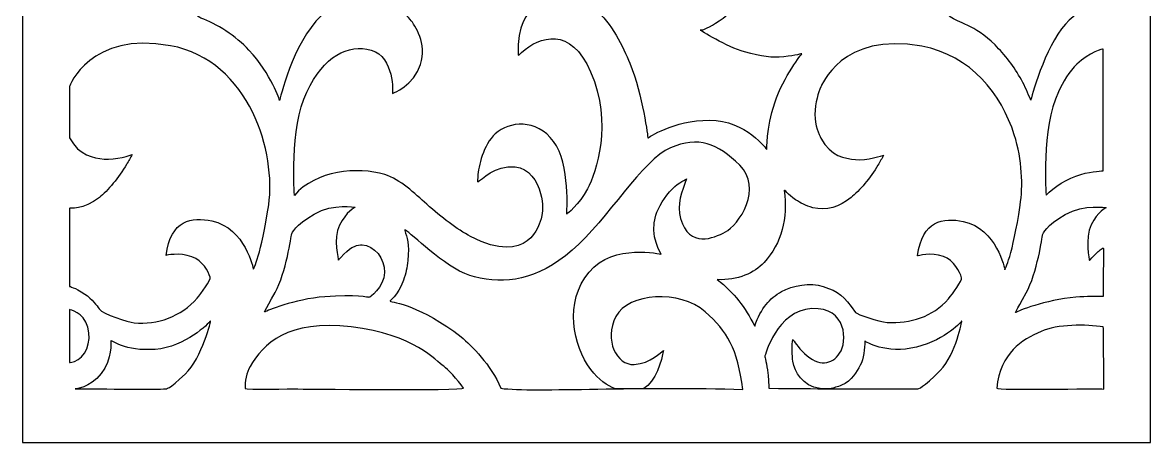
# Model space of a CAD drawing. Header units: centimetres. Extents: x -15.4 to -8.8, y -9 to 9.
# Drawn here: x -15.4 to -8.78, y -9 to -6.53 of the extents above; entities that cross this region are included whole.
import ezdxf

# ---------------------------------------------------------------- set-up
doc = ezdxf.new("R2010")
doc.units = ezdxf.units.CM
doc.header["$MEASUREMENT"] = 0
doc.layers.add('layer 1', color=7, linetype='Continuous')

msp = doc.modelspace()

# ---------------------------------------------------------------- linework, layer by layer
at = {"layer": 'layer 1', "color": 250}
for points, knots in [([(-15.40218, 9.00069), (-15.40218, 9.00069), (-8.78497, 9.00069), (-8.78497, 9.00069), (-8.78497, 9.00069), (-8.78497, 9.00069), (-8.78497, -9.00021), (-8.78497, -9.00021), (-8.78497, -9.00021), (-8.78497, -9.00021), (-15.40218, -9.00021), (-15.40218, -9.00021), (-15.40218, -9.00021), (-15.40218, -9.00021), (-15.40218, 9.00069), (-15.40218, 9.00069)], [0, 0, 0, 0, 0.2, 0.2, 0.2, 0.2, 0.4, 0.4, 0.4, 0.4, 0.6, 0.6, 0.6, 0.6, 1, 1, 1, 1]), ([(-12.51161, -5.80822), (-12.51161, -5.80822), (-12.58331, -5.88109), (-12.65271, -5.88664), (-12.65271, -5.88664), (-12.72211, -5.89218), (-12.76017, -5.83141), (-12.76017, -5.83141), (-12.76017, -5.83141), (-12.79123, -5.78791), (-12.80356, -5.75508), (-12.80824, -5.72298), (-12.80824, -5.72298), (-12.81027, -5.70898), (-12.72877, -5.78536), (-12.66681, -5.7087), (-12.66681, -5.7087), (-12.64793, -5.68535), (-12.6324, -5.62963), (-12.64487, -5.59295), (-12.64487, -5.59295), (-12.65553, -5.56157), (-12.69249, -5.54694), (-12.70087, -5.54699), (-12.70087, -5.54699), (-12.71293, -5.54707), (-12.74564, -5.53341), (-12.78286, -5.54755), (-12.78286, -5.54755), (-12.80049, -5.55426), (-12.81502, -5.57071), (-12.83411, -5.58342), (-12.83411, -5.58342), (-12.90228, -5.62881), (-12.97614, -5.70623), (-12.98927, -5.83289), (-12.98927, -5.83289), (-12.98927, -5.83289), (-12.99057, -5.86112), (-12.99447, -5.93689), (-12.99447, -5.93689), (-12.99728, -5.99135), (-12.98326, -6.06574), (-12.99178, -6.14972), (-12.99178, -6.14972), (-12.99512, -6.18258), (-13.00852, -6.21817), (-13.0178, -6.25272), (-13.0178, -6.25272), (-13.05078, -6.37555), (-13.17159, -6.47183), (-13.17159, -6.47183), (-13.17159, -6.47183), (-13.17159, -6.47183), (-13.15714, -6.48091), (-13.12779, -6.51621), (-13.12779, -6.51621), (-13.09844, -6.55152), (-13.02795, -6.65786), (-13.06703, -6.78014), (-13.06703, -6.78014), (-13.10611, -6.90242), (-13.2313, -6.95009), (-13.2313, -6.95009), (-13.2313, -6.95009), (-13.2313, -6.95009), (-13.21915, -6.73613), (-13.35628, -6.6965), (-13.35628, -6.6965), (-13.49341, -6.65688), (-13.63401, -6.73216), (-13.73469, -6.94217), (-13.73469, -6.94217), (-13.83536, -7.15218), (-13.80723, -7.54907), (-13.80723, -7.54907), (-13.80723, -7.54907), (-13.68171, -7.40179), (-13.43658, -7.37889), (-13.27738, -7.42736), (-13.27738, -7.42736), (-13.18498, -7.4555), (-13.10259, -7.53744), (-13.02974, -7.60178), (-13.02974, -7.60178), (-12.94486, -7.67674), (-12.85432, -7.7491), (-12.77319, -7.791), (-12.77319, -7.791), (-12.43085, -7.96779), (-12.37007, -7.72197), (-12.35706, -7.67642), (-12.35706, -7.67642), (-12.35127, -7.65614), (-12.34673, -7.59685), (-12.36249, -7.53784), (-12.36249, -7.53784), (-12.38212, -7.46434), (-12.43024, -7.39032), (-12.51165, -7.38175), (-12.51165, -7.38175), (-12.63091, -7.36921), (-12.71, -7.45863), (-12.73092, -7.4702), (-12.73092, -7.4702), (-12.73485, -7.47237), (-12.73163, -7.44287), (-12.7313, -7.43848), (-12.7313, -7.43848), (-12.72676, -7.3783), (-12.70009, -7.2531), (-12.62859, -7.18729), (-12.62859, -7.18729), (-12.54791, -7.11303), (-12.38646, -7.09853), (-12.28664, -7.23202), (-12.28664, -7.23202), (-12.18683, -7.36552), (-12.20972, -7.6589), (-12.20972, -7.6589), (-12.20972, -7.6589), (-12.20972, -7.6589), (-12.13648, -7.60637), (-12.08741, -7.51077), (-12.08741, -7.51077), (-12.03834, -7.41517), (-11.93668, -7.12824), (-12.06981, -6.82276), (-12.06981, -6.82276), (-12.18668, -6.55459), (-12.36809, -6.61376), (-12.47446, -6.7108), (-12.47446, -6.7108), (-12.49927, -6.73343), (-12.49518, -6.73772), (-12.49362, -6.6631), (-12.49362, -6.6631), (-12.49051, -6.51423), (-12.40738, -6.44864), (-12.40738, -6.44864), (-12.40738, -6.44864), (-12.40738, -6.44864), (-12.44801, -6.4459), (-12.51321, -6.41201), (-12.51321, -6.41201), (-12.57842, -6.37812), (-12.66479, -6.27429), (-12.65375, -6.16348), (-12.65375, -6.16348), (-12.64271, -6.05267), (-12.56679, -5.98499), (-12.51187, -5.99984), (-12.51187, -5.99984), (-12.45695, -6.01469), (-12.43457, -6.08888), (-12.43457, -6.08888), (-12.43457, -6.08888), (-12.46052, -6.08645), (-12.48344, -6.09013), (-12.50063, -6.10201), (-12.50063, -6.10201), (-12.53985, -6.12911), (-12.54559, -6.18808), (-12.49646, -6.24174), (-12.49646, -6.24174), (-12.45477, -6.28727), (-12.37547, -6.2948), (-12.32613, -6.27104), (-12.32613, -6.27104), (-12.29023, -6.25376), (-12.27205, -6.21414), (-12.2635, -6.15451), (-12.2635, -6.15451), (-12.25121, -6.06874), (-12.27246, -5.79129), (-12.27246, -5.79129), (-12.27246, -5.79129), (-12.28064, -5.53816), (-12.30163, -5.29219), (-12.06771, -5.09996), (-12.06771, -5.09996), (-11.80734, -4.88599), (-11.31206, -4.9758), (-11.27155, -4.98373), (-11.27155, -4.98373), (-11.23105, -4.99165), (-11.25535, -5.04845), (-11.32826, -4.84372), (-11.32826, -4.84372), (-11.40116, -4.639), (-11.2952, -4.57706), (-11.34727, -4.61718), (-11.34727, -4.61718), (-11.39934, -4.65729), (-11.46442, -4.66026), (-11.53731, -4.64986), (-11.53731, -4.64986), (-11.6102, -4.63946), (-11.69779, -4.52945), (-11.69779, -4.52945), (-11.69779, -4.52945), (-11.69779, -4.52945), (-11.52846, -4.51248), (-11.40308, -4.40599), (-11.40308, -4.40599), (-11.27208, -4.29472), (-11.21086, -4.13022), (-11.19583, -3.98268), (-11.19583, -3.98268), (-11.16459, -3.67602), (-11.29164, -3.48108), (-11.42494, -3.37173), (-11.42494, -3.37173), (-11.55824, -3.26238), (-11.87866, -3.26718), (-11.94399, -3.43252), (-11.94399, -3.43252), (-12.00932, -3.59786), (-11.90622, -3.69909), (-11.81339, -3.69414), (-11.81339, -3.69414), (-11.72057, -3.68919), (-11.65551, -3.60107), (-11.65898, -3.61592), (-11.65898, -3.61592), (-11.66245, -3.63077), (-11.71884, -3.82187), (-11.80125, -3.85553), (-11.80125, -3.85553), (-11.88366, -3.8892), (-11.9865, -3.8553), (-12.093, -3.71546), (-12.093, -3.71546), (-12.1995, -3.57563), (-12.23842, -3.32555), (-12.09263, -3.15235), (-12.09263, -3.15235), (-11.94683, -2.97915), (-11.65711, -3.05645), (-11.65711, -3.05645), (-11.65711, -3.05645), (-11.65711, -3.05645), (-11.73002, -2.96676), (-11.68646, -2.82195), (-11.68646, -2.82195), (-11.64291, -2.67715), (-11.50752, -2.60798), (-11.50752, -2.60798), (-11.50752, -2.60798), (-11.50752, -2.60798), (-11.57853, -2.6631), (-11.5416, -2.8414), (-11.5416, -2.8414), (-11.50468, -3.01971), (-11.34667, -2.95311), (-11.27797, -2.91984), (-11.27797, -2.91984), (-11.20926, -2.88658), (-11.04358, -2.67366), (-11.19055, -2.53366), (-11.19055, -2.53366), (-11.33751, -2.39366), (-11.43743, -2.36853), (-11.59989, -2.42559), (-11.59989, -2.42559), (-11.76235, -2.48264), (-11.96703, -2.84537), (-12.17706, -3.02764), (-12.17706, -3.02764), (-12.3871, -3.2099), (-12.56936, -3.22575), (-12.74988, -3.18415), (-12.74988, -3.18415), (-12.89901, -3.14978), (-13.09315, -2.95485), (-13.1475, -2.91476), (-13.1475, -2.91476), (-13.15894, -2.90632), (-13.16059, -2.90378), (-13.15833, -2.91211), (-13.15833, -2.91211), (-13.14713, -2.95329), (-13.13123, -2.98709), (-13.14079, -3.08881), (-13.14079, -3.08881), (-13.14442, -3.12739), (-13.15421, -3.16634), (-13.16634, -3.20256), (-13.16634, -3.20256), (-13.19905, -3.30021), (-13.25382, -3.3245), (-13.24427, -3.32743), (-13.24427, -3.32743), (-13.23306, -3.33086), (-13.06133, -3.35404), (-12.82875, -3.53576), (-12.82875, -3.53576), (-12.61722, -3.7252), (-12.56535, -3.89456), (-12.52575, -4.07139), (-12.52575, -4.07139), (-12.51976, -4.09817), (-12.51497, -4.16882), (-12.51159, -4.2133), (-12.51159, -4.2133), (-12.51032, -4.23005), (-12.51247, -4.24361), (-12.50994, -4.24886), (-12.50994, -4.24886), (-12.44299, -4.38824), (-12.3607, -4.47885), (-12.26666, -4.52638), (-12.26666, -4.52638), (-12.19769, -4.56124), (-12.09631, -4.58772), (-12.03135, -4.53127), (-12.03135, -4.53127), (-11.96714, -4.47546), (-11.93902, -4.37094), (-11.95456, -4.28367), (-11.95456, -4.28367), (-11.96113, -4.24683), (-11.97346, -4.20957), (-11.99563, -4.18713), (-11.99563, -4.18713), (-12.08749, -4.09413), (-12.21712, -4.20838), (-12.23147, -4.22062), (-12.23147, -4.22062), (-12.23825, -4.22641), (-12.24281, -4.21648), (-12.24857, -4.19481), (-12.24857, -4.19481), (-12.25382, -4.17508), (-12.26356, -4.14594), (-12.26237, -4.10455), (-12.26237, -4.10455), (-12.25635, -3.89564), (-12.06993, -3.84969), (-11.99702, -3.85114), (-11.99702, -3.85114), (-11.79201, -3.85523), (-11.65884, -4.04512), (-11.70507, -4.27627), (-11.70507, -4.27627), (-11.73953, -4.44856), (-11.80536, -4.55074), (-11.87561, -4.62096), (-11.87561, -4.62096), (-11.94585, -4.69117), (-12.02498, -4.73619), (-12.13508, -4.73685), (-12.13508, -4.73685), (-12.22436, -4.73739), (-12.29427, -4.71158), (-12.35119, -4.68687), (-12.35119, -4.68687), (-12.49954, -4.62248), (-12.5496, -4.51394), (-12.5496, -4.51394), (-12.5496, -4.51394), (-12.5496, -4.51394), (-12.60133, -4.70438), (-12.70165, -4.8969), (-12.70165, -4.8969), (-12.7959, -5.07775), (-12.90832, -5.24453), (-13.02438, -5.32816), (-13.02438, -5.32816), (-13.08279, -5.37024), (-13.14263, -5.40685), (-13.19692, -5.42249), (-13.19692, -5.42249), (-13.31634, -5.45689), (-13.40884, -5.43167), (-13.39989, -5.43575), (-13.39989, -5.43575), (-13.39465, -5.43814), (-13.33491, -5.48048), (-13.2727, -5.53773), (-13.2727, -5.53773), (-13.18037, -5.6227), (-13.07525, -5.73298), (-13.07525, -5.73298), (-13.07525, -5.73298), (-13.06909, -5.59943), (-12.9932, -5.45074), (-12.88699, -5.39551), (-12.88699, -5.39551), (-12.75536, -5.32705), (-12.60773, -5.40712), (-12.53573, -5.4587), (-12.53573, -5.4587), (-12.42971, -5.53465), (-12.42204, -5.69792), (-12.51155, -5.80815), (-12.51155, -5.80815), (-12.51155, -5.80815), (-12.51161, -5.80822), (-12.51161, -5.80822)], [0, 0, 0, 0, 0.009901, 0.009901, 0.009901, 0.009901, 0.019802, 0.019802, 0.019802, 0.019802, 0.029703, 0.029703, 0.029703, 0.029703, 0.039604, 0.039604, 0.039604, 0.039604, 0.049505, 0.049505, 0.049505, 0.049505, 0.0594059, 0.0594059, 0.0594059, 0.0594059, 0.0693069, 0.0693069, 0.0693069, 0.0693069, 0.0792079, 0.0792079, 0.0792079, 0.0792079, 0.0891089, 0.0891089, 0.0891089, 0.0891089, 0.0990099, 0.0990099, 0.0990099, 0.0990099, 0.1089109, 0.1089109, 0.1089109, 0.1089109, 0.1188119, 0.1188119, 0.1188119, 0.1188119, 0.1287129, 0.1287129, 0.1287129, 0.1287129, 0.1386139, 0.1386139, 0.1386139, 0.1386139, 0.1485149, 0.1485149, 0.1485149, 0.1485149, 0.1584158, 0.1584158, 0.1584158, 0.1584158, 0.1683168, 0.1683168, 0.1683168, 0.1683168, 0.1782178, 0.1782178, 0.1782178, 0.1782178, 0.1881188, 0.1881188, 0.1881188, 0.1881188, 0.1980198, 0.1980198, 0.1980198, 0.1980198, 0.2079208, 0.2079208, 0.2079208, 0.2079208, 0.2178218, 0.2178218, 0.2178218, 0.2178218, 0.2277228, 0.2277228, 0.2277228, 0.2277228, 0.2376238, 0.2376238, 0.2376238, 0.2376238, 0.2475248, 0.2475248, 0.2475248, 0.2475248, 0.2574257, 0.2574257, 0.2574257, 0.2574257, 0.2673267, 0.2673267, 0.2673267, 0.2673267, 0.2772277, 0.2772277, 0.2772277, 0.2772277, 0.2871287, 0.2871287, 0.2871287, 0.2871287, 0.2970297, 0.2970297, 0.2970297, 0.2970297, 0.3069307, 0.3069307, 0.3069307, 0.3069307, 0.3168317, 0.3168317, 0.3168317, 0.3168317, 0.3267327, 0.3267327, 0.3267327, 0.3267327, 0.3366337, 0.3366337, 0.3366337, 0.3366337, 0.3465347, 0.3465347, 0.3465347, 0.3465347, 0.3564356, 0.3564356, 0.3564356, 0.3564356, 0.3663366, 0.3663366, 0.3663366, 0.3663366, 0.3762376, 0.3762376, 0.3762376, 0.3762376, 0.3861386, 0.3861386, 0.3861386, 0.3861386, 0.3960396, 0.3960396, 0.3960396, 0.3960396, 0.4059406, 0.4059406, 0.4059406, 0.4059406, 0.4158416, 0.4158416, 0.4158416, 0.4158416, 0.4257426, 0.4257426, 0.4257426, 0.4257426, 0.4356436, 0.4356436, 0.4356436, 0.4356436, 0.4455446, 0.4455446, 0.4455446, 0.4455446, 0.4554455, 0.4554455, 0.4554455, 0.4554455, 0.4653465, 0.4653465, 0.4653465, 0.4653465, 0.4752475, 0.4752475, 0.4752475, 0.4752475, 0.4851485, 0.4851485, 0.4851485, 0.4851485, 0.4950495, 0.4950495, 0.4950495, 0.4950495, 0.5049505, 0.5049505, 0.5049505, 0.5049505, 0.5148515, 0.5148515, 0.5148515, 0.5148515, 0.5247525, 0.5247525, 0.5247525, 0.5247525, 0.5346535, 0.5346535, 0.5346535, 0.5346535, 0.5445545, 0.5445545, 0.5445545, 0.5445545, 0.5544554, 0.5544554, 0.5544554, 0.5544554, 0.5643564, 0.5643564, 0.5643564, 0.5643564, 0.5742574, 0.5742574, 0.5742574, 0.5742574, 0.5841584, 0.5841584, 0.5841584, 0.5841584, 0.5940594, 0.5940594, 0.5940594, 0.5940594, 0.6039604, 0.6039604, 0.6039604, 0.6039604, 0.6138614, 0.6138614, 0.6138614, 0.6138614, 0.6237624, 0.6237624, 0.6237624, 0.6237624, 0.6336634, 0.6336634, 0.6336634, 0.6336634, 0.6435644, 0.6435644, 0.6435644, 0.6435644, 0.6534653, 0.6534653, 0.6534653, 0.6534653, 0.6633663, 0.6633663, 0.6633663, 0.6633663, 0.6732673, 0.6732673, 0.6732673, 0.6732673, 0.6831683, 0.6831683, 0.6831683, 0.6831683, 0.6930693, 0.6930693, 0.6930693, 0.6930693, 0.7029703, 0.7029703, 0.7029703, 0.7029703, 0.7128713, 0.7128713, 0.7128713, 0.7128713, 0.7227723, 0.7227723, 0.7227723, 0.7227723, 0.7326733, 0.7326733, 0.7326733, 0.7326733, 0.7425743, 0.7425743, 0.7425743, 0.7425743, 0.7524752, 0.7524752, 0.7524752, 0.7524752, 0.7623762, 0.7623762, 0.7623762, 0.7623762, 0.7722772, 0.7722772, 0.7722772, 0.7722772, 0.7821782, 0.7821782, 0.7821782, 0.7821782, 0.7920792, 0.7920792, 0.7920792, 0.7920792, 0.8019802, 0.8019802, 0.8019802, 0.8019802, 0.8118812, 0.8118812, 0.8118812, 0.8118812, 0.8217822, 0.8217822, 0.8217822, 0.8217822, 0.8316832, 0.8316832, 0.8316832, 0.8316832, 0.8415842, 0.8415842, 0.8415842, 0.8415842, 0.8514851, 0.8514851, 0.8514851, 0.8514851, 0.8613861, 0.8613861, 0.8613861, 0.8613861, 0.8712871, 0.8712871, 0.8712871, 0.8712871, 0.8811881, 0.8811881, 0.8811881, 0.8811881, 0.8910891, 0.8910891, 0.8910891, 0.8910891, 0.9009901, 0.9009901, 0.9009901, 0.9009901, 0.9108911, 0.9108911, 0.9108911, 0.9108911, 0.9207921, 0.9207921, 0.9207921, 0.9207921, 0.9306931, 0.9306931, 0.9306931, 0.9306931, 0.9405941, 0.9405941, 0.9405941, 0.9405941, 0.950495, 0.950495, 0.950495, 0.950495, 0.960396, 0.960396, 0.960396, 0.960396, 0.970297, 0.970297, 0.970297, 0.970297, 0.980198, 0.980198, 0.980198, 0.980198, 1, 1, 1, 1]), ([(-12.2664, -6.39549), (-12.27083, -6.39734), (-12.20584, -6.3385), (-12.1676, -6.26646), (-12.1676, -6.26646), (-12.12935, -6.19441), (-12.09681, -6.10051), (-12.0864, -5.99238), (-12.0864, -5.99238), (-12.05718, -6.02174), (-11.94225, -6.16025), (-11.74495, -6.17378), (-11.74495, -6.17378), (-11.54765, -6.18731), (-11.43473, -6.09892), (-11.39725, -6.05853), (-11.39725, -6.05853), (-11.35977, -6.01813), (-11.31419, -5.95297), (-11.32161, -5.86909), (-11.32161, -5.86909), (-11.32406, -5.84147), (-11.3312, -5.79403), (-11.35518, -5.75535), (-11.35518, -5.75535), (-11.40693, -5.67188), (-11.5015, -5.59286), (-11.50057, -5.60011), (-11.50057, -5.60011), (-11.49486, -5.6442), (-11.49593, -5.7404), (-11.51961, -5.80297), (-11.51961, -5.80297), (-11.54715, -5.87576), (-11.59638, -5.91502), (-11.65502, -5.92908), (-11.65502, -5.92908), (-11.68574, -5.93645), (-11.71862, -5.93499), (-11.75323, -5.93195), (-11.75323, -5.93195), (-12.06212, -5.86716), (-11.99495, -5.55358), (-11.9485, -5.4602), (-11.9485, -5.4602), (-11.88342, -5.32938), (-11.79938, -5.21822), (-11.59511, -5.16143), (-11.59511, -5.16143), (-11.38081, -5.10539), (-11.0487, -5.21194), (-10.90607, -5.30466), (-10.90607, -5.30466), (-10.7826, -5.38493), (-10.59223, -5.48479), (-10.56511, -5.83469), (-10.56511, -5.83469), (-10.56511, -5.83469), (-10.54101, -6.06947), (-10.68389, -6.23722), (-10.68389, -6.23722), (-10.82678, -6.40496), (-10.96476, -6.40695), (-10.96476, -6.40695), (-10.96476, -6.40695), (-10.96476, -6.40695), (-10.87215, -6.29316), (-10.88145, -6.15417), (-10.88145, -6.15417), (-10.89074, -6.01519), (-10.92327, -5.98124), (-10.92327, -5.98124), (-10.92327, -5.98124), (-10.92327, -5.98124), (-10.98011, -6.22482), (-11.17191, -6.4046), (-11.17191, -6.4046), (-11.36372, -6.58438), (-11.4264, -6.57859), (-11.4264, -6.57859), (-11.4264, -6.57859), (-11.4264, -6.57859), (-11.27108, -6.67988), (-11.16612, -6.70618), (-11.16612, -6.70618), (-11.06115, -6.73248), (-11.00842, -6.74348), (-10.93631, -6.73525), (-10.93631, -6.73525), (-10.86421, -6.72702), (-10.82971, -6.71703), (-10.82971, -6.71703), (-10.82971, -6.71703), (-10.82971, -6.71703), (-10.93692, -6.84824), (-10.989, -7.00482), (-10.989, -7.00482), (-11.04108, -7.16141), (-11.0352, -7.28074), (-11.0352, -7.28074), (-11.0352, -7.28074), (-11.0352, -7.28074), (-11.15686, -7.10764), (-11.37139, -7.10764), (-11.37139, -7.10764), (-11.58592, -7.10764), (-11.73331, -7.21161), (-11.73331, -7.21161), (-11.73331, -7.21161), (-11.73331, -7.21161), (-11.76296, -6.96195), (-11.83883, -6.77347), (-11.83883, -6.77347), (-11.87736, -6.67776), (-11.94761, -6.53363), (-12.04345, -6.45828), (-12.04345, -6.45828), (-12.1409, -6.38165), (-12.26423, -6.39458), (-12.2664, -6.39549)], [0, 0, 0, 0, 0.0322581, 0.0322581, 0.0322581, 0.0322581, 0.0645161, 0.0645161, 0.0645161, 0.0645161, 0.0967742, 0.0967742, 0.0967742, 0.0967742, 0.1290323, 0.1290323, 0.1290323, 0.1290323, 0.1612903, 0.1612903, 0.1612903, 0.1612903, 0.1935484, 0.1935484, 0.1935484, 0.1935484, 0.2258065, 0.2258065, 0.2258065, 0.2258065, 0.2580645, 0.2580645, 0.2580645, 0.2580645, 0.2903226, 0.2903226, 0.2903226, 0.2903226, 0.3225806, 0.3225806, 0.3225806, 0.3225806, 0.3548387, 0.3548387, 0.3548387, 0.3548387, 0.3870968, 0.3870968, 0.3870968, 0.3870968, 0.4193548, 0.4193548, 0.4193548, 0.4193548, 0.4516129, 0.4516129, 0.4516129, 0.4516129, 0.483871, 0.483871, 0.483871, 0.483871, 0.516129, 0.516129, 0.516129, 0.516129, 0.5483871, 0.5483871, 0.5483871, 0.5483871, 0.5806452, 0.5806452, 0.5806452, 0.5806452, 0.6129032, 0.6129032, 0.6129032, 0.6129032, 0.6451613, 0.6451613, 0.6451613, 0.6451613, 0.6774194, 0.6774194, 0.6774194, 0.6774194, 0.7096774, 0.7096774, 0.7096774, 0.7096774, 0.7419355, 0.7419355, 0.7419355, 0.7419355, 0.7741935, 0.7741935, 0.7741935, 0.7741935, 0.8064516, 0.8064516, 0.8064516, 0.8064516, 0.8387097, 0.8387097, 0.8387097, 0.8387097, 0.8709677, 0.8709677, 0.8709677, 0.8709677, 0.9032258, 0.9032258, 0.9032258, 0.9032258, 0.9354839, 0.9354839, 0.9354839, 0.9354839, 1, 1, 1, 1]), ([(-9.81355, -6.38405), (-9.81355, -6.38405), (-9.78251, -6.33508), (-9.76717, -6.27916), (-9.76717, -6.27916), (-9.73104, -6.14746), (-9.83321, -6.01388), (-9.95143, -6.03242), (-9.95143, -6.03242), (-10.08414, -6.05322), (-10.11941, -6.20113), (-10.07125, -6.32049), (-10.07125, -6.32049), (-10.04323, -6.38994), (-9.99367, -6.47177), (-9.95935, -6.50016), (-9.95935, -6.50016), (-9.91407, -6.53763), (-9.81977, -6.54367), (-9.69685, -6.66581), (-9.69685, -6.66581), (-9.6401, -6.7222), (-9.58491, -6.79391), (-9.54163, -6.87113), (-9.54163, -6.87113), (-9.52009, -6.90955), (-9.50373, -6.95087), (-9.48716, -6.98931), (-9.48716, -6.98931), (-9.48716, -6.98931), (-9.40572, -6.67722), (-9.28355, -6.54464), (-9.28355, -6.54464), (-9.16139, -6.41206), (-9.06125, -6.3892), (-9.06125, -6.3892), (-9.06125, -6.3892), (-9.06125, -6.3892), (-9.05786, -5.65344), (-9.05786, -5.65344), (-9.05786, -5.65344), (-9.13523, -5.62694), (-9.34612, -5.55336), (-9.41894, -5.73743), (-9.41894, -5.73743), (-9.42832, -5.76116), (-9.43212, -5.793), (-9.43376, -5.83374), (-9.43376, -5.83374), (-9.43376, -5.83374), (-9.44251, -5.94331), (-9.39246, -6.00155), (-9.39246, -6.00155), (-9.36041, -6.03885), (-9.29824, -6.06442), (-9.25583, -6.02746), (-9.25583, -6.02746), (-9.2187, -5.99509), (-9.22114, -5.96375), (-9.21603, -5.9969), (-9.21603, -5.9969), (-9.21225, -6.02138), (-9.20917, -6.07029), (-9.21573, -6.11386), (-9.21573, -6.11386), (-9.22495, -6.17514), (-9.31611, -6.29126), (-9.44346, -6.24329), (-9.44346, -6.24329), (-9.57081, -6.19533), (-9.61161, -6.10117), (-9.62937, -6.07887), (-9.62937, -6.07887), (-9.62937, -6.07887), (-9.59232, -6.22698), (-9.69099, -6.32854), (-9.69099, -6.32854), (-9.75636, -6.38243), (-9.81355, -6.38405), (-9.81355, -6.38405)], [0, 0, 0, 0, 0.047619, 0.047619, 0.047619, 0.047619, 0.0952381, 0.0952381, 0.0952381, 0.0952381, 0.1428571, 0.1428571, 0.1428571, 0.1428571, 0.1904762, 0.1904762, 0.1904762, 0.1904762, 0.2380952, 0.2380952, 0.2380952, 0.2380952, 0.2857143, 0.2857143, 0.2857143, 0.2857143, 0.3333333, 0.3333333, 0.3333333, 0.3333333, 0.3809524, 0.3809524, 0.3809524, 0.3809524, 0.4285714, 0.4285714, 0.4285714, 0.4285714, 0.4761905, 0.4761905, 0.4761905, 0.4761905, 0.5238095, 0.5238095, 0.5238095, 0.5238095, 0.5714286, 0.5714286, 0.5714286, 0.5714286, 0.6190476, 0.6190476, 0.6190476, 0.6190476, 0.6666667, 0.6666667, 0.6666667, 0.6666667, 0.7142857, 0.7142857, 0.7142857, 0.7142857, 0.7619048, 0.7619048, 0.7619048, 0.7619048, 0.8095238, 0.8095238, 0.8095238, 0.8095238, 0.8571429, 0.8571429, 0.8571429, 0.8571429, 0.9047619, 0.9047619, 0.9047619, 0.9047619, 1, 1, 1, 1]), ([(-14.22108, -6.38283), (-14.22108, -6.38283), (-14.1398, -6.28558), (-14.18142, -6.16134), (-14.18142, -6.16134), (-14.22304, -6.03711), (-14.32532, -6.00839), (-14.41067, -6.04831), (-14.41067, -6.04831), (-14.49603, -6.08823), (-14.51514, -6.20616), (-14.49547, -6.27339), (-14.49547, -6.27339), (-14.4758, -6.34062), (-14.43324, -6.42616), (-14.36866, -6.50095), (-14.36866, -6.50095), (-14.36533, -6.5048), (-14.36086, -6.50624), (-14.35637, -6.50786), (-14.35637, -6.50786), (-14.26552, -6.54065), (-14.1494, -6.61448), (-14.07386, -6.69618), (-14.07386, -6.69618), (-13.94113, -6.83975), (-13.89392, -6.99171), (-13.89392, -6.99171), (-13.89392, -6.99171), (-13.89392, -6.99171), (-13.8214, -6.65861), (-13.64963, -6.49442), (-13.64963, -6.49442), (-13.51172, -6.36258), (-13.37364, -6.38281), (-13.37364, -6.38281), (-13.37364, -6.38281), (-13.37364, -6.38281), (-13.17311, -6.24774), (-13.16419, -6.07903), (-13.16419, -6.07903), (-13.15526, -5.91033), (-13.24152, -5.83208), (-13.24152, -5.83208), (-13.24152, -5.83208), (-13.36539, -5.6712), (-13.51592, -5.61909), (-13.63018, -5.61816), (-13.63018, -5.61816), (-13.71627, -5.61746), (-13.83655, -5.63594), (-13.84576, -5.82992), (-13.84576, -5.82992), (-13.84576, -5.82992), (-13.85226, -6.01117), (-13.74943, -6.03791), (-13.74943, -6.03791), (-13.6466, -6.06466), (-13.63334, -5.99199), (-13.62918, -5.98327), (-13.62918, -5.98327), (-13.62501, -5.97456), (-13.60114, -6.10539), (-13.64695, -6.16897), (-13.64695, -6.16897), (-13.69276, -6.23254), (-13.80659, -6.31029), (-13.95207, -6.18729), (-13.95207, -6.18729), (-13.98794, -6.15696), (-14.01469, -6.11818), (-14.03897, -6.07627), (-14.03897, -6.07627), (-14.03897, -6.07627), (-13.99818, -6.23785), (-14.11311, -6.34076), (-14.11311, -6.34076), (-14.17924, -6.38674), (-14.22108, -6.38283), (-14.22108, -6.38283)], [0, 0, 0, 0, 0.047619, 0.047619, 0.047619, 0.047619, 0.0952381, 0.0952381, 0.0952381, 0.0952381, 0.1428571, 0.1428571, 0.1428571, 0.1428571, 0.1904762, 0.1904762, 0.1904762, 0.1904762, 0.2380952, 0.2380952, 0.2380952, 0.2380952, 0.2857143, 0.2857143, 0.2857143, 0.2857143, 0.3333333, 0.3333333, 0.3333333, 0.3333333, 0.3809524, 0.3809524, 0.3809524, 0.3809524, 0.4285714, 0.4285714, 0.4285714, 0.4285714, 0.4761905, 0.4761905, 0.4761905, 0.4761905, 0.5238095, 0.5238095, 0.5238095, 0.5238095, 0.5714286, 0.5714286, 0.5714286, 0.5714286, 0.6190476, 0.6190476, 0.6190476, 0.6190476, 0.6666667, 0.6666667, 0.6666667, 0.6666667, 0.7142857, 0.7142857, 0.7142857, 0.7142857, 0.7619048, 0.7619048, 0.7619048, 0.7619048, 0.8095238, 0.8095238, 0.8095238, 0.8095238, 0.8571429, 0.8571429, 0.8571429, 0.8571429, 0.9047619, 0.9047619, 0.9047619, 0.9047619, 1, 1, 1, 1]), ([(-14.30123, -8.02954), (-14.296, -8.04527), (-14.35508, -8.12577), (-14.37847, -8.15317), (-14.37847, -8.15317), (-14.47028, -8.26067), (-14.61308, -8.31132), (-14.74671, -8.29752), (-14.74671, -8.29752), (-14.78165, -8.29391), (-14.93261, -8.24778), (-14.95301, -8.21562), (-14.95301, -8.21562), (-14.96562, -8.19576), (-14.99257, -8.15826), (-15.0377, -8.12854), (-15.0377, -8.12854), (-15.09787, -8.08891), (-15.1268, -8.08363), (-15.1268, -8.08363), (-15.1268, -8.08363), (-15.1268, -8.08363), (-15.12775, -7.62568), (-15.12775, -7.62568), (-15.12775, -7.62568), (-15.12776, -7.62146), (-15.04493, -7.6374), (-14.95109, -7.56174), (-14.95109, -7.56174), (-14.90372, -7.52355), (-14.83521, -7.44176), (-14.7925, -7.368), (-14.7925, -7.368), (-14.78054, -7.34735), (-14.76738, -7.32805), (-14.76006, -7.31007), (-14.76006, -7.31007), (-14.76006, -7.31007), (-14.86007, -7.34369), (-14.92371, -7.33576), (-14.92371, -7.33576), (-14.98736, -7.32784), (-15.06756, -7.31956), (-15.12682, -7.2108), (-15.12682, -7.2108), (-15.12698, -7.18739), (-15.12678, -6.94651), (-15.12695, -6.90944), (-15.12695, -6.90944), (-15.12695, -6.90944), (-15.00589, -6.58227), (-14.53518, -6.67023), (-14.53518, -6.67023), (-14.06446, -6.75819), (-13.91405, -7.30869), (-13.95803, -7.60455), (-13.95803, -7.60455), (-14.002, -7.9004), (-14.0478, -7.98247), (-14.0478, -7.98247), (-14.0478, -7.98247), (-14.0478, -7.98247), (-14.0957, -7.73999), (-14.29149, -7.69958), (-14.29149, -7.69958), (-14.40907, -7.67531), (-14.53287, -7.6908), (-14.56017, -7.90164), (-14.56017, -7.90164), (-14.56017, -7.90164), (-14.48248, -7.88261), (-14.40854, -7.90975), (-14.40854, -7.90975), (-14.34504, -7.93306), (-14.31274, -7.99491), (-14.30123, -8.02954)], [0, 0, 0, 0, 0.05, 0.05, 0.05, 0.05, 0.1, 0.1, 0.1, 0.1, 0.15, 0.15, 0.15, 0.15, 0.2, 0.2, 0.2, 0.2, 0.25, 0.25, 0.25, 0.25, 0.3, 0.3, 0.3, 0.3, 0.35, 0.35, 0.35, 0.35, 0.4, 0.4, 0.4, 0.4, 0.45, 0.45, 0.45, 0.45, 0.5, 0.5, 0.5, 0.5, 0.55, 0.55, 0.55, 0.55, 0.6, 0.6, 0.6, 0.6, 0.65, 0.65, 0.65, 0.65, 0.7, 0.7, 0.7, 0.7, 0.75, 0.75, 0.75, 0.75, 0.8, 0.8, 0.8, 0.8, 0.85, 0.85, 0.85, 0.85, 0.9, 0.9, 0.9, 0.9, 1, 1, 1, 1]), ([(-9.89253, -8.03264), (-9.8873, -8.04838), (-9.94638, -8.12887), (-9.96978, -8.15627), (-9.96978, -8.15627), (-10.06158, -8.26378), (-10.19471, -8.30294), (-10.32981, -8.29518), (-10.32981, -8.29518), (-10.37693, -8.29247), (-10.50766, -8.24753), (-10.51567, -8.23605), (-10.51567, -8.23605), (-10.58453, -8.13735), (-10.61486, -8.11447), (-10.70449, -8.08389), (-10.70449, -8.08389), (-10.78004, -8.05811), (-10.88481, -8.07822), (-10.94902, -8.11423), (-10.94902, -8.11423), (-11.02027, -8.15419), (-11.0678, -8.20925), (-11.10676, -8.31689), (-11.10676, -8.31689), (-11.16513, -8.20525), (-11.22504, -8.12214), (-11.32658, -8.04384), (-11.32658, -8.04384), (-11.20584, -8.04887), (-11.10773, -8.0052), (-11.05153, -7.94366), (-11.05153, -7.94366), (-10.94692, -7.82911), (-10.91336, -7.68443), (-10.93355, -7.51964), (-10.93355, -7.51964), (-10.93478, -7.50961), (-10.91215, -7.54532), (-10.86716, -7.57452), (-10.86716, -7.57452), (-10.83803, -7.59342), (-10.80723, -7.61131), (-10.76641, -7.62146), (-10.76641, -7.62146), (-10.68562, -7.64154), (-10.60983, -7.61732), (-10.5411, -7.5619), (-10.5411, -7.5619), (-10.49373, -7.5237), (-10.42651, -7.44486), (-10.3838, -7.37111), (-10.3838, -7.37111), (-10.37184, -7.35046), (-10.35868, -7.33116), (-10.35136, -7.31317), (-10.35136, -7.31317), (-10.35136, -7.31317), (-10.45137, -7.34679), (-10.51501, -7.33887), (-10.51501, -7.33887), (-10.57866, -7.33094), (-10.65886, -7.32267), (-10.71812, -7.2139), (-10.71812, -7.2139), (-10.7292, -7.19155), (-10.75356, -7.13857), (-10.75355, -7.07363), (-10.75355, -7.07363), (-10.75355, -7.00344), (-10.73192, -6.94354), (-10.71825, -6.91254), (-10.71825, -6.91254), (-10.71825, -6.91254), (-10.59719, -6.58538), (-10.12648, -6.67334), (-10.12648, -6.67334), (-9.83596, -6.72762), (-9.6597, -6.95557), (-9.5836, -7.19363), (-9.5836, -7.19363), (-9.53639, -7.34129), (-9.5325, -7.49439), (-9.54933, -7.60765), (-9.54933, -7.60765), (-9.5933, -7.90351), (-9.6391, -7.98557), (-9.6391, -7.98557), (-9.6391, -7.98557), (-9.6391, -7.98557), (-9.687, -7.7431), (-9.88279, -7.70268), (-9.88279, -7.70268), (-10.00037, -7.67841), (-10.12417, -7.6939), (-10.15147, -7.90475), (-10.15147, -7.90475), (-10.15147, -7.90475), (-10.07378, -7.88084), (-9.99984, -7.90799), (-9.99984, -7.90799), (-9.93634, -7.93129), (-9.90404, -7.99801), (-9.89253, -8.03264)], [0, 0, 0, 0, 0.037037, 0.037037, 0.037037, 0.037037, 0.0740741, 0.0740741, 0.0740741, 0.0740741, 0.1111111, 0.1111111, 0.1111111, 0.1111111, 0.1481481, 0.1481481, 0.1481481, 0.1481481, 0.1851852, 0.1851852, 0.1851852, 0.1851852, 0.2222222, 0.2222222, 0.2222222, 0.2222222, 0.2592593, 0.2592593, 0.2592593, 0.2592593, 0.2962963, 0.2962963, 0.2962963, 0.2962963, 0.3333333, 0.3333333, 0.3333333, 0.3333333, 0.3703704, 0.3703704, 0.3703704, 0.3703704, 0.4074074, 0.4074074, 0.4074074, 0.4074074, 0.4444444, 0.4444444, 0.4444444, 0.4444444, 0.4814815, 0.4814815, 0.4814815, 0.4814815, 0.5185185, 0.5185185, 0.5185185, 0.5185185, 0.5555556, 0.5555556, 0.5555556, 0.5555556, 0.5925926, 0.5925926, 0.5925926, 0.5925926, 0.6296296, 0.6296296, 0.6296296, 0.6296296, 0.6666667, 0.6666667, 0.6666667, 0.6666667, 0.7037037, 0.7037037, 0.7037037, 0.7037037, 0.7407407, 0.7407407, 0.7407407, 0.7407407, 0.7777778, 0.7777778, 0.7777778, 0.7777778, 0.8148148, 0.8148148, 0.8148148, 0.8148148, 0.8518519, 0.8518519, 0.8518519, 0.8518519, 0.8888889, 0.8888889, 0.8888889, 0.8888889, 0.9259259, 0.9259259, 0.9259259, 0.9259259, 1, 1, 1, 1]), ([(-9.06189, -7.40498), (-9.06189, -7.40662), (-9.12326, -7.40476), (-9.19316, -7.42663), (-9.19316, -7.42663), (-9.26898, -7.45035), (-9.35535, -7.49967), (-9.39729, -7.54889), (-9.39729, -7.54889), (-9.39729, -7.54889), (-9.42542, -7.15199), (-9.32475, -6.94198), (-9.32475, -6.94198), (-9.29705, -6.8842), (-9.26175, -6.81954), (-9.21674, -6.778), (-9.21674, -6.778), (-9.14418, -6.71102), (-9.0619, -6.68386), (-9.0619, -6.6906), (-9.0619, -6.6906), (-9.0619, -6.6906), (-9.06189, -7.40498), (-9.06189, -7.40498)], [0, 0, 0, 0, 0.1428571, 0.1428571, 0.1428571, 0.1428571, 0.2857143, 0.2857143, 0.2857143, 0.2857143, 0.4285714, 0.4285714, 0.4285714, 0.4285714, 0.5714286, 0.5714286, 0.5714286, 0.5714286, 0.7142857, 0.7142857, 0.7142857, 0.7142857, 1, 1, 1, 1]), ([(-11.75694, -8.68339), (-11.69026, -8.64766), (-11.65052, -8.51497), (-11.64219, -8.46051), (-11.64219, -8.46051), (-11.65869, -8.46729), (-11.71198, -8.5363), (-11.81434, -8.54209), (-11.81434, -8.54209), (-11.91669, -8.54788), (-11.99274, -8.39877), (-11.92062, -8.26057), (-11.92062, -8.26057), (-11.8485, -8.12236), (-11.54656, -8.09942), (-11.39644, -8.23345), (-11.39644, -8.23345), (-11.26744, -8.34863), (-11.20856, -8.44609), (-11.17575, -8.6896), (-11.17575, -8.6896), (-11.74207, -8.66675), (-12.40562, -8.70745), (-12.59614, -8.68212), (-12.59614, -8.68212), (-12.65551, -8.54094), (-12.76565, -8.43464), (-12.82936, -8.37947), (-12.82936, -8.37947), (-13.06193, -8.19775), (-13.23366, -8.17457), (-13.24488, -8.17114), (-13.24488, -8.17114), (-13.25443, -8.16821), (-13.19965, -8.14392), (-13.16695, -8.04627), (-13.16695, -8.04627), (-13.15481, -8.01005), (-13.14502, -7.9711), (-13.1414, -7.93252), (-13.1414, -7.93252), (-13.13184, -7.8308), (-13.14774, -7.797), (-13.15894, -7.75582), (-13.15894, -7.75582), (-13.1612, -7.74749), (-13.15955, -7.75003), (-13.14811, -7.75847), (-13.14811, -7.75847), (-13.09375, -7.79856), (-12.89962, -7.99349), (-12.75049, -8.02786), (-12.75049, -8.02786), (-12.56996, -8.06946), (-12.3877, -8.05361), (-12.17767, -7.87135), (-12.17767, -7.87135), (-11.96764, -7.68908), (-11.7647, -7.33922), (-11.6005, -7.2693), (-11.6005, -7.2693), (-11.43631, -7.19937), (-11.32655, -7.24298), (-11.19463, -7.37242), (-11.19463, -7.37242), (-11.1297, -7.43613), (-11.12659, -7.52646), (-11.15424, -7.60305), (-11.15424, -7.60305), (-11.18278, -7.68208), (-11.24437, -7.74493), (-11.27858, -7.76355), (-11.27858, -7.76355), (-11.34808, -7.80139), (-11.48927, -7.86068), (-11.54221, -7.68511), (-11.54221, -7.68511), (-11.56646, -7.60468), (-11.5341, -7.52538), (-11.50604, -7.45288), (-11.50604, -7.45288), (-11.50604, -7.45288), (-11.55072, -7.47178), (-11.59084, -7.51208), (-11.59084, -7.51208), (-11.63355, -7.55498), (-11.67239, -7.62033), (-11.68707, -7.66566), (-11.68707, -7.66566), (-11.72667, -7.78795), (-11.65465, -7.89535), (-11.65465, -7.89535), (-11.65465, -7.89535), (-11.65465, -7.89535), (-11.933, -7.82711), (-12.0788, -8.00031), (-12.0788, -8.00031), (-12.2246, -8.1735), (-12.17416, -8.43251), (-12.06766, -8.57235), (-12.06766, -8.57235), (-12.02273, -8.63135), (-11.97227, -8.66669), (-11.92394, -8.68515), (-11.92394, -8.68515), (-11.92394, -8.68515), (-11.75694, -8.68339), (-11.75694, -8.68339)], [0, 0, 0, 0, 0.0357143, 0.0357143, 0.0357143, 0.0357143, 0.0714286, 0.0714286, 0.0714286, 0.0714286, 0.1071429, 0.1071429, 0.1071429, 0.1071429, 0.1428571, 0.1428571, 0.1428571, 0.1428571, 0.1785714, 0.1785714, 0.1785714, 0.1785714, 0.2142857, 0.2142857, 0.2142857, 0.2142857, 0.25, 0.25, 0.25, 0.25, 0.2857143, 0.2857143, 0.2857143, 0.2857143, 0.3214286, 0.3214286, 0.3214286, 0.3214286, 0.3571429, 0.3571429, 0.3571429, 0.3571429, 0.3928571, 0.3928571, 0.3928571, 0.3928571, 0.4285714, 0.4285714, 0.4285714, 0.4285714, 0.4642857, 0.4642857, 0.4642857, 0.4642857, 0.5, 0.5, 0.5, 0.5, 0.5357143, 0.5357143, 0.5357143, 0.5357143, 0.5714286, 0.5714286, 0.5714286, 0.5714286, 0.6071429, 0.6071429, 0.6071429, 0.6071429, 0.6428571, 0.6428571, 0.6428571, 0.6428571, 0.6785714, 0.6785714, 0.6785714, 0.6785714, 0.7142857, 0.7142857, 0.7142857, 0.7142857, 0.75, 0.75, 0.75, 0.75, 0.7857143, 0.7857143, 0.7857143, 0.7857143, 0.8214286, 0.8214286, 0.8214286, 0.8214286, 0.8571429, 0.8571429, 0.8571429, 0.8571429, 0.8928571, 0.8928571, 0.8928571, 0.8928571, 0.9285714, 0.9285714, 0.9285714, 0.9285714, 1, 1, 1, 1]), ([(-13.54896, -7.9288), (-13.54896, -7.9288), (-13.58078, -7.80399), (-13.54259, -7.72474), (-13.54259, -7.72474), (-13.5044, -7.64549), (-13.45117, -7.61907), (-13.45117, -7.61907), (-13.45117, -7.61907), (-13.45117, -7.61907), (-13.57615, -7.59398), (-13.69071, -7.6587), (-13.69071, -7.6587), (-13.80528, -7.72342), (-13.82196, -7.77191), (-13.82345, -7.77871), (-13.82345, -7.77871), (-13.82494, -7.7855), (-13.85682, -8.00345), (-13.91995, -8.11933), (-13.91995, -8.11933), (-13.98308, -8.23521), (-13.98665, -8.23745), (-13.97944, -8.23288), (-13.97944, -8.23288), (-13.97223, -8.22831), (-13.81088, -8.15876), (-13.62896, -8.14439), (-13.62896, -8.14439), (-13.44704, -8.13002), (-13.36859, -8.14871), (-13.36859, -8.14871), (-13.36859, -8.14871), (-13.36859, -8.14871), (-13.28248, -8.09361), (-13.27857, -8.0015), (-13.27857, -8.0015), (-13.27518, -7.92151), (-13.33983, -7.84164), (-13.40916, -7.83926), (-13.40916, -7.83926), (-13.4348, -7.83838), (-13.47117, -7.84629), (-13.51748, -7.8953), (-13.51748, -7.8953), (-13.54701, -7.92661), (-13.54896, -7.9288), (-13.54896, -7.9288)], [0, 0, 0, 0, 0.0769231, 0.0769231, 0.0769231, 0.0769231, 0.1538462, 0.1538462, 0.1538462, 0.1538462, 0.2307692, 0.2307692, 0.2307692, 0.2307692, 0.3076923, 0.3076923, 0.3076923, 0.3076923, 0.3846154, 0.3846154, 0.3846154, 0.3846154, 0.4615385, 0.4615385, 0.4615385, 0.4615385, 0.5384615, 0.5384615, 0.5384615, 0.5384615, 0.6153846, 0.6153846, 0.6153846, 0.6153846, 0.6923077, 0.6923077, 0.6923077, 0.6923077, 0.7692308, 0.7692308, 0.7692308, 0.7692308, 0.8461538, 0.8461538, 0.8461538, 0.8461538, 1, 1, 1, 1]), ([(-9.14282, -7.9319), (-9.14282, -7.9319), (-9.17092, -7.80149), (-9.13273, -7.72224), (-9.13273, -7.72224), (-9.09454, -7.64299), (-9.04504, -7.62218), (-9.04504, -7.62218), (-9.04504, -7.62218), (-9.04504, -7.62218), (-9.17002, -7.59708), (-9.28458, -7.6618), (-9.28458, -7.6618), (-9.39914, -7.72652), (-9.41583, -7.77502), (-9.41732, -7.78181), (-9.41732, -7.78181), (-9.41881, -7.7886), (-9.45069, -8.00655), (-9.51382, -8.12243), (-9.51382, -8.12243), (-9.57695, -8.23832), (-9.58051, -8.24056), (-9.5733, -8.23599), (-9.5733, -8.23599), (-9.5661, -8.23142), (-9.40475, -8.16187), (-9.22283, -8.14749), (-9.22283, -8.14749), (-9.15603, -8.14222), (-9.10319, -8.14243), (-9.06305, -8.14247), (-9.06305, -8.14247), (-9.06063, -8.14247), (-9.06313, -8.08029), (-9.06208, -8.0156), (-9.06208, -8.0156), (-9.06185, -8.00173), (-9.05876, -7.8562), (-9.06168, -7.85786), (-9.06168, -7.85786), (-9.07668, -7.86638), (-9.09326, -7.87926), (-9.11135, -7.89841), (-9.11135, -7.89841), (-9.14087, -7.92972), (-9.14282, -7.9319), (-9.14282, -7.9319)], [0, 0, 0, 0, 0.0769231, 0.0769231, 0.0769231, 0.0769231, 0.1538462, 0.1538462, 0.1538462, 0.1538462, 0.2307692, 0.2307692, 0.2307692, 0.2307692, 0.3076923, 0.3076923, 0.3076923, 0.3076923, 0.3846154, 0.3846154, 0.3846154, 0.3846154, 0.4615385, 0.4615385, 0.4615385, 0.4615385, 0.5384615, 0.5384615, 0.5384615, 0.5384615, 0.6153846, 0.6153846, 0.6153846, 0.6153846, 0.6923077, 0.6923077, 0.6923077, 0.6923077, 0.7692308, 0.7692308, 0.7692308, 0.7692308, 0.8461538, 0.8461538, 0.8461538, 0.8461538, 1, 1, 1, 1]), ([(-10.66608, -8.68429), (-10.64413, -8.68076), (-10.62002, -8.67358), (-10.59739, -8.66417), (-10.59739, -8.66417), (-10.53301, -8.63741), (-10.50911, -8.58434), (-10.48758, -8.54698), (-10.48758, -8.54698), (-10.46615, -8.50979), (-10.46386, -8.44698), (-10.45985, -8.40509), (-10.45985, -8.40509), (-10.45985, -8.40509), (-10.33696, -8.4859), (-10.15794, -8.44008), (-10.15794, -8.44008), (-9.97891, -8.39427), (-9.89214, -8.28717), (-9.89214, -8.28717), (-9.89214, -8.28717), (-9.89214, -8.28717), (-9.92178, -8.47441), (-10.0195, -8.57791), (-10.0195, -8.57791), (-10.11723, -8.68142), (-10.15046, -8.68562), (-10.15046, -8.68562), (-10.15046, -8.68562), (-10.62544, -8.68368), (-10.71533, -8.6859), (-11.02292, -8.68179), (-11.02292, -8.68179), (-11.02535, -8.65487), (-11.02572, -8.62248), (-11.0295, -8.59405), (-11.0295, -8.59405), (-11.0367, -8.53978), (-11.04757, -8.49492), (-11.04757, -8.49492), (-11.04757, -8.49492), (-11.04757, -8.49492), (-10.97697, -8.2226), (-10.77082, -8.21393), (-10.77082, -8.21393), (-10.56468, -8.20526), (-10.56194, -8.40905), (-10.60845, -8.47629), (-10.60845, -8.47629), (-10.65496, -8.54352), (-10.73, -8.55864), (-10.81432, -8.4775), (-10.81432, -8.4775), (-10.85397, -8.43935), (-10.87821, -8.40219), (-10.88319, -8.39516), (-10.88319, -8.39516), (-10.88845, -8.42213), (-10.88801, -8.49463), (-10.88281, -8.52319), (-10.88281, -8.52319), (-10.87115, -8.58724), (-10.83006, -8.66769), (-10.72235, -8.68418), (-10.72235, -8.68418), (-10.72235, -8.68418), (-10.66608, -8.68429), (-10.66608, -8.68429)], [0, 0, 0, 0, 0.0555556, 0.0555556, 0.0555556, 0.0555556, 0.1111111, 0.1111111, 0.1111111, 0.1111111, 0.1666667, 0.1666667, 0.1666667, 0.1666667, 0.2222222, 0.2222222, 0.2222222, 0.2222222, 0.2777778, 0.2777778, 0.2777778, 0.2777778, 0.3333333, 0.3333333, 0.3333333, 0.3333333, 0.3888889, 0.3888889, 0.3888889, 0.3888889, 0.4444444, 0.4444444, 0.4444444, 0.4444444, 0.5, 0.5, 0.5, 0.5, 0.5555556, 0.5555556, 0.5555556, 0.5555556, 0.6111111, 0.6111111, 0.6111111, 0.6111111, 0.6666667, 0.6666667, 0.6666667, 0.6666667, 0.7222222, 0.7222222, 0.7222222, 0.7222222, 0.7777778, 0.7777778, 0.7777778, 0.7777778, 0.8333333, 0.8333333, 0.8333333, 0.8333333, 0.8888889, 0.8888889, 0.8888889, 0.8888889, 1, 1, 1, 1]), ([(-15.12775, -8.53126), (-15.12775, -8.53126), (-15.1268, -8.22003), (-15.1268, -8.22003), (-15.1268, -8.22003), (-15.1268, -8.22003), (-15.04443, -8.23408), (-15.01887, -8.3227), (-15.01887, -8.3227), (-14.9933, -8.41131), (-15.03684, -8.505), (-15.09672, -8.52448), (-15.09672, -8.52448), (-15.12578, -8.53398), (-15.12775, -8.53126), (-15.12775, -8.53126)], [0, 0, 0, 0, 0.2, 0.2, 0.2, 0.2, 0.4, 0.4, 0.4, 0.4, 0.6, 0.6, 0.6, 0.6, 1, 1, 1, 1]), ([(-15.09259, -8.68478), (-15.09259, -8.68478), (-15.00891, -8.68321), (-14.9413, -8.59614), (-14.9413, -8.59614), (-14.87368, -8.50906), (-14.88437, -8.40899), (-14.88511, -8.4022), (-14.88511, -8.4022), (-14.88585, -8.39541), (-14.80132, -8.46759), (-14.62368, -8.45349), (-14.62368, -8.45349), (-14.44605, -8.43938), (-14.30934, -8.3003), (-14.30003, -8.28654), (-14.30003, -8.28654), (-14.29071, -8.27278), (-14.34994, -8.50522), (-14.44845, -8.59877), (-14.44845, -8.59877), (-14.54697, -8.69232), (-14.55788, -8.68467), (-14.56503, -8.68533), (-14.56503, -8.68533), (-14.60273, -8.68881), (-14.93334, -8.68607), (-15.09259, -8.68478)], [0, 0, 0, 0, 0.125, 0.125, 0.125, 0.125, 0.25, 0.25, 0.25, 0.25, 0.375, 0.375, 0.375, 0.375, 0.5, 0.5, 0.5, 0.5, 0.625, 0.625, 0.625, 0.625, 0.75, 0.75, 0.75, 0.75, 1, 1, 1, 1]), ([(-13.79853, -8.68587), (-13.81079, -8.68386), (-14.09523, -8.69259), (-14.0962, -8.68357), (-14.0962, -8.68357), (-14.10043, -8.64447), (-14.08519, -8.58676), (-14.06725, -8.55481), (-14.06725, -8.55481), (-13.99287, -8.42237), (-13.84558, -8.27666), (-13.47429, -8.3213), (-13.47429, -8.3213), (-13.103, -8.36594), (-12.97515, -8.52211), (-12.93141, -8.55301), (-12.93141, -8.55301), (-12.90852, -8.56918), (-12.85045, -8.62891), (-12.81499, -8.68142), (-12.81499, -8.68142), (-12.80471, -8.69665), (-13.79853, -8.68587), (-13.79853, -8.68587)], [0, 0, 0, 0, 0.1428571, 0.1428571, 0.1428571, 0.1428571, 0.2857143, 0.2857143, 0.2857143, 0.2857143, 0.4285714, 0.4285714, 0.4285714, 0.4285714, 0.5714286, 0.5714286, 0.5714286, 0.5714286, 0.7142857, 0.7142857, 0.7142857, 0.7142857, 1, 1, 1, 1]), ([(-9.05902, -8.68699), (-9.08483, -8.6819), (-9.68854, -8.6943), (-9.68715, -8.68202), (-9.68715, -8.68202), (-9.66307, -8.46964), (-9.54192, -8.40047), (-9.42681, -8.34832), (-9.42681, -8.34832), (-9.33272, -8.30569), (-9.16063, -8.30636), (-9.0615, -8.32127), (-9.0615, -8.32127), (-9.05889, -8.35931), (-9.05902, -8.68699), (-9.05902, -8.68699)], [0, 0, 0, 0, 0.2, 0.2, 0.2, 0.2, 0.4, 0.4, 0.4, 0.4, 0.6, 0.6, 0.6, 0.6, 1, 1, 1, 1])]:
    msp.add_open_spline(points, degree=3, knots=knots, dxfattribs=at)

doc.saveas('drawing.dxf')
